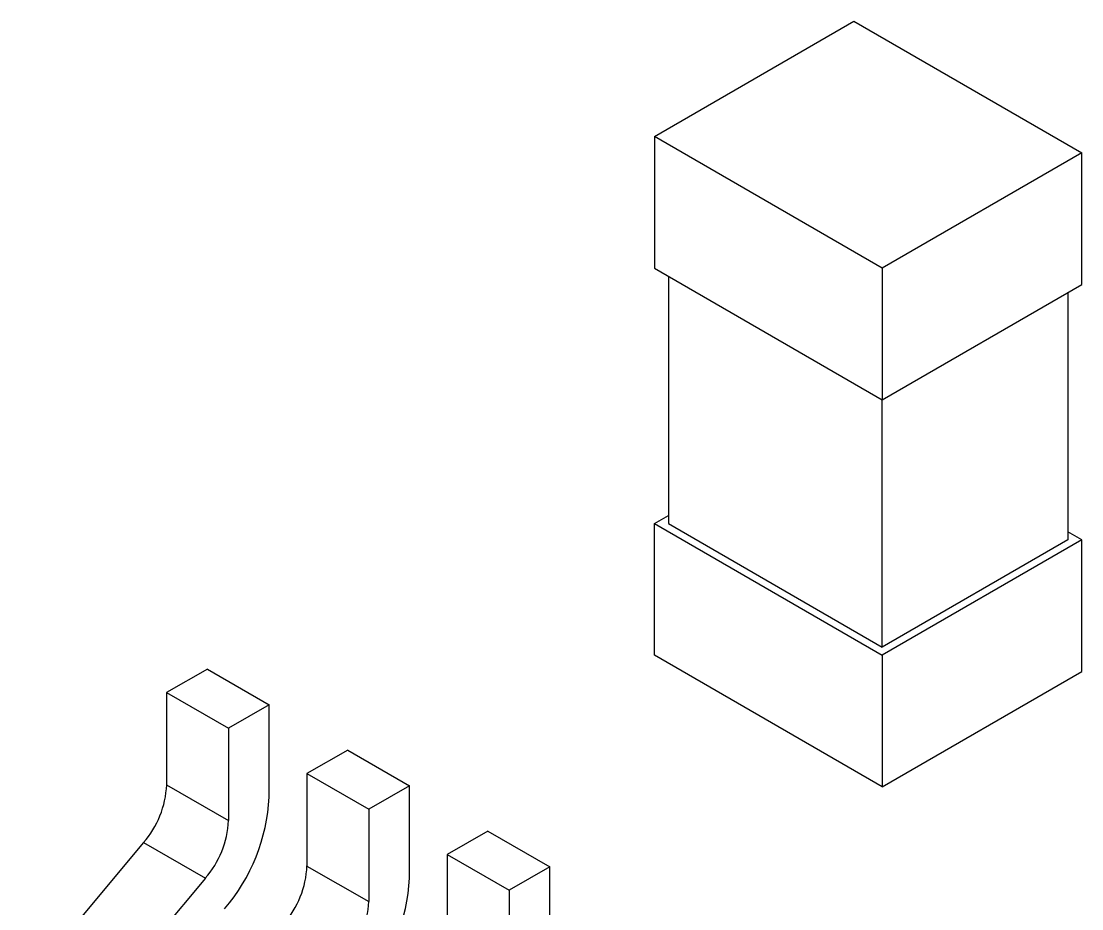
# Paper-space layout 'Layout1' of a CAD drawing. Header units: millimetres. Extents: x 0 to 841, y 0 to 594.
# Drawn here: x 528.67 to 534.02, y 203.08 to 207.55 of the extents above; entities that cross this region are included whole.
import ezdxf

# ---------------------------------------------------------------- set-up
doc = ezdxf.new("R2010")
doc.units = ezdxf.units.MM
doc.layers.get('0').update_dxf_attribs({"lineweight": 50})

psp = doc.layouts.get("Layout1")

# ---------------------------------------------------------------- linework, layer by layer
at = {"color": 18, "linetype": 'Continuous', "lineweight": 25, "true_color": 0x000000}
for p, q in [((531.8648, 206.9664), (532.8703, 207.5468)), ((532.8703, 207.5468), (534.0186, 206.8839)), ((533.0131, 206.3034), (531.8648, 206.9664)), ((531.8648, 206.9664), (531.8648, 206.3033)), ((534.0186, 206.8839), (533.0131, 206.3034)), ((534.0186, 206.2209), (534.0186, 206.8839)), ((531.8648, 206.3033), (533.0131, 205.6404)), ((531.9355, 206.2625), (531.9355, 205.0165)), ((533.0131, 206.3034), (533.0131, 205.6404)), ((533.0131, 205.6404), (534.0186, 206.2209)), ((533.9479, 206.1801), (533.9479, 204.934)), ((533.0131, 204.3944), (533.0131, 205.6404)), ((531.8648, 205.0165), (531.9355, 205.0573)), ((531.8648, 205.0165), (533.0131, 204.3535)), ((531.8648, 204.3534), (531.8648, 205.0165)), ((531.9355, 205.0165), (533.0131, 204.3944)), ((534.0186, 204.934), (533.9479, 204.9748)), ((533.9479, 204.934), (533.0131, 204.3944)), ((534.0186, 204.934), (533.0131, 204.3535)), ((534.0186, 204.271), (534.0186, 204.934)), ((533.0131, 203.6905), (531.8648, 204.3534)), ((533.0131, 204.3535), (533.0131, 203.6905)), ((529.612, 204.2835), (529.4069, 204.1651)), ((529.612, 204.2835), (529.9231, 204.1039)), ((533.0131, 203.6905), (534.0186, 204.271)), ((529.4069, 204.1651), (529.718, 203.9856)), ((529.4069, 204.1651), (529.4069, 203.6995)), ((529.9231, 204.1039), (529.718, 203.9856)), ((529.9231, 203.6383), (529.9231, 204.1039)), ((529.718, 203.9856), (529.718, 203.5199)), ((530.3191, 203.8753), (530.114, 203.757)), ((530.3191, 203.8753), (530.6302, 203.6957)), ((530.114, 203.757), (530.4252, 203.5773)), ((530.114, 203.757), (530.114, 203.2913)), ((529.4069, 203.6995), (529.718, 203.5199)), ((530.6302, 203.6957), (530.4252, 203.5773)), ((530.6302, 203.2301), (530.6302, 203.6957)), ((530.4252, 203.5773), (530.4252, 203.1117)), ((531.0262, 203.4671), (530.8211, 203.3488)), ((531.0262, 203.4671), (531.3373, 203.2875)), ((529.2906, 203.4089), (528.6739, 202.6742)), ((529.2906, 203.4089), (529.6018, 203.2293)), ((530.8211, 203.3488), (531.1323, 203.1691)), ((530.8211, 203.3488), (530.8211, 202.8831)), ((530.114, 203.2913), (530.4252, 203.1117)), ((531.3373, 203.2875), (531.1323, 203.1691)), ((531.3373, 202.8219), (531.3373, 203.2875)), ((529.6018, 203.2293), (528.985, 202.4946)), ((531.1323, 203.1691), (531.1323, 202.7035))]:
    psp.add_line(p, q, dxfattribs=at)
for centre, radius, start in [((528.9292, 203.7221), 0.4783, 319.0892), ((528.9985, 203.682), 0.9256, 319.0884), ((529.2403, 203.5425), 0.4783, 319.0892), ((529.6363, 203.3139), 0.4783, 319.0892), ((529.7056, 203.2738), 0.9256, 319.0884), ((529.9474, 203.1343), 0.4783, 319.0892)]:
    psp.add_arc(centre, radius, start, 357.295, dxfattribs=at)

doc.saveas('drawing.dxf')
